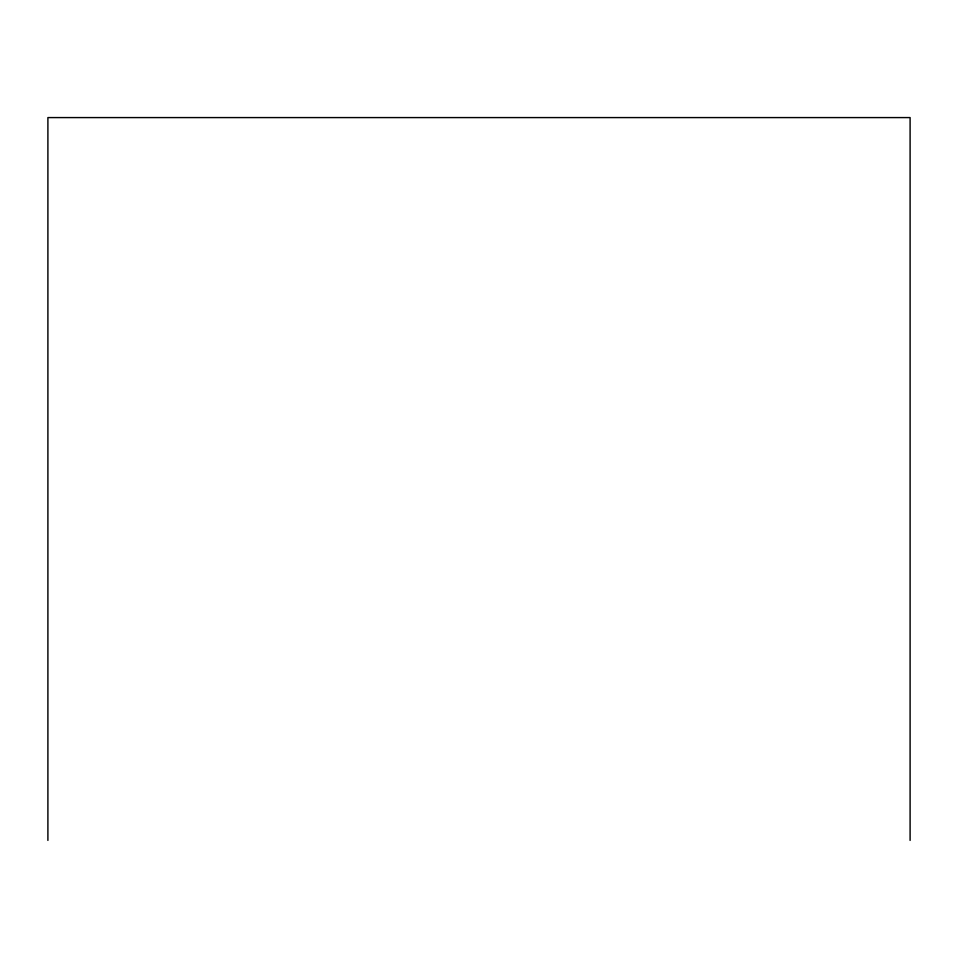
<?xml version="1.0" encoding="UTF-8"?>
<svg xmlns="http://www.w3.org/2000/svg" width="958" height="958" viewBox="0 0 958 958"><rect width="100%" height="100%" fill="white"/><g stroke="black" fill="none" stroke-linecap="round" stroke-linejoin="round"><path stroke-width="1.44" d="M910.1 840.417L910.1 117.583L47.9 117.583L47.9 840.417"/></g></svg>
